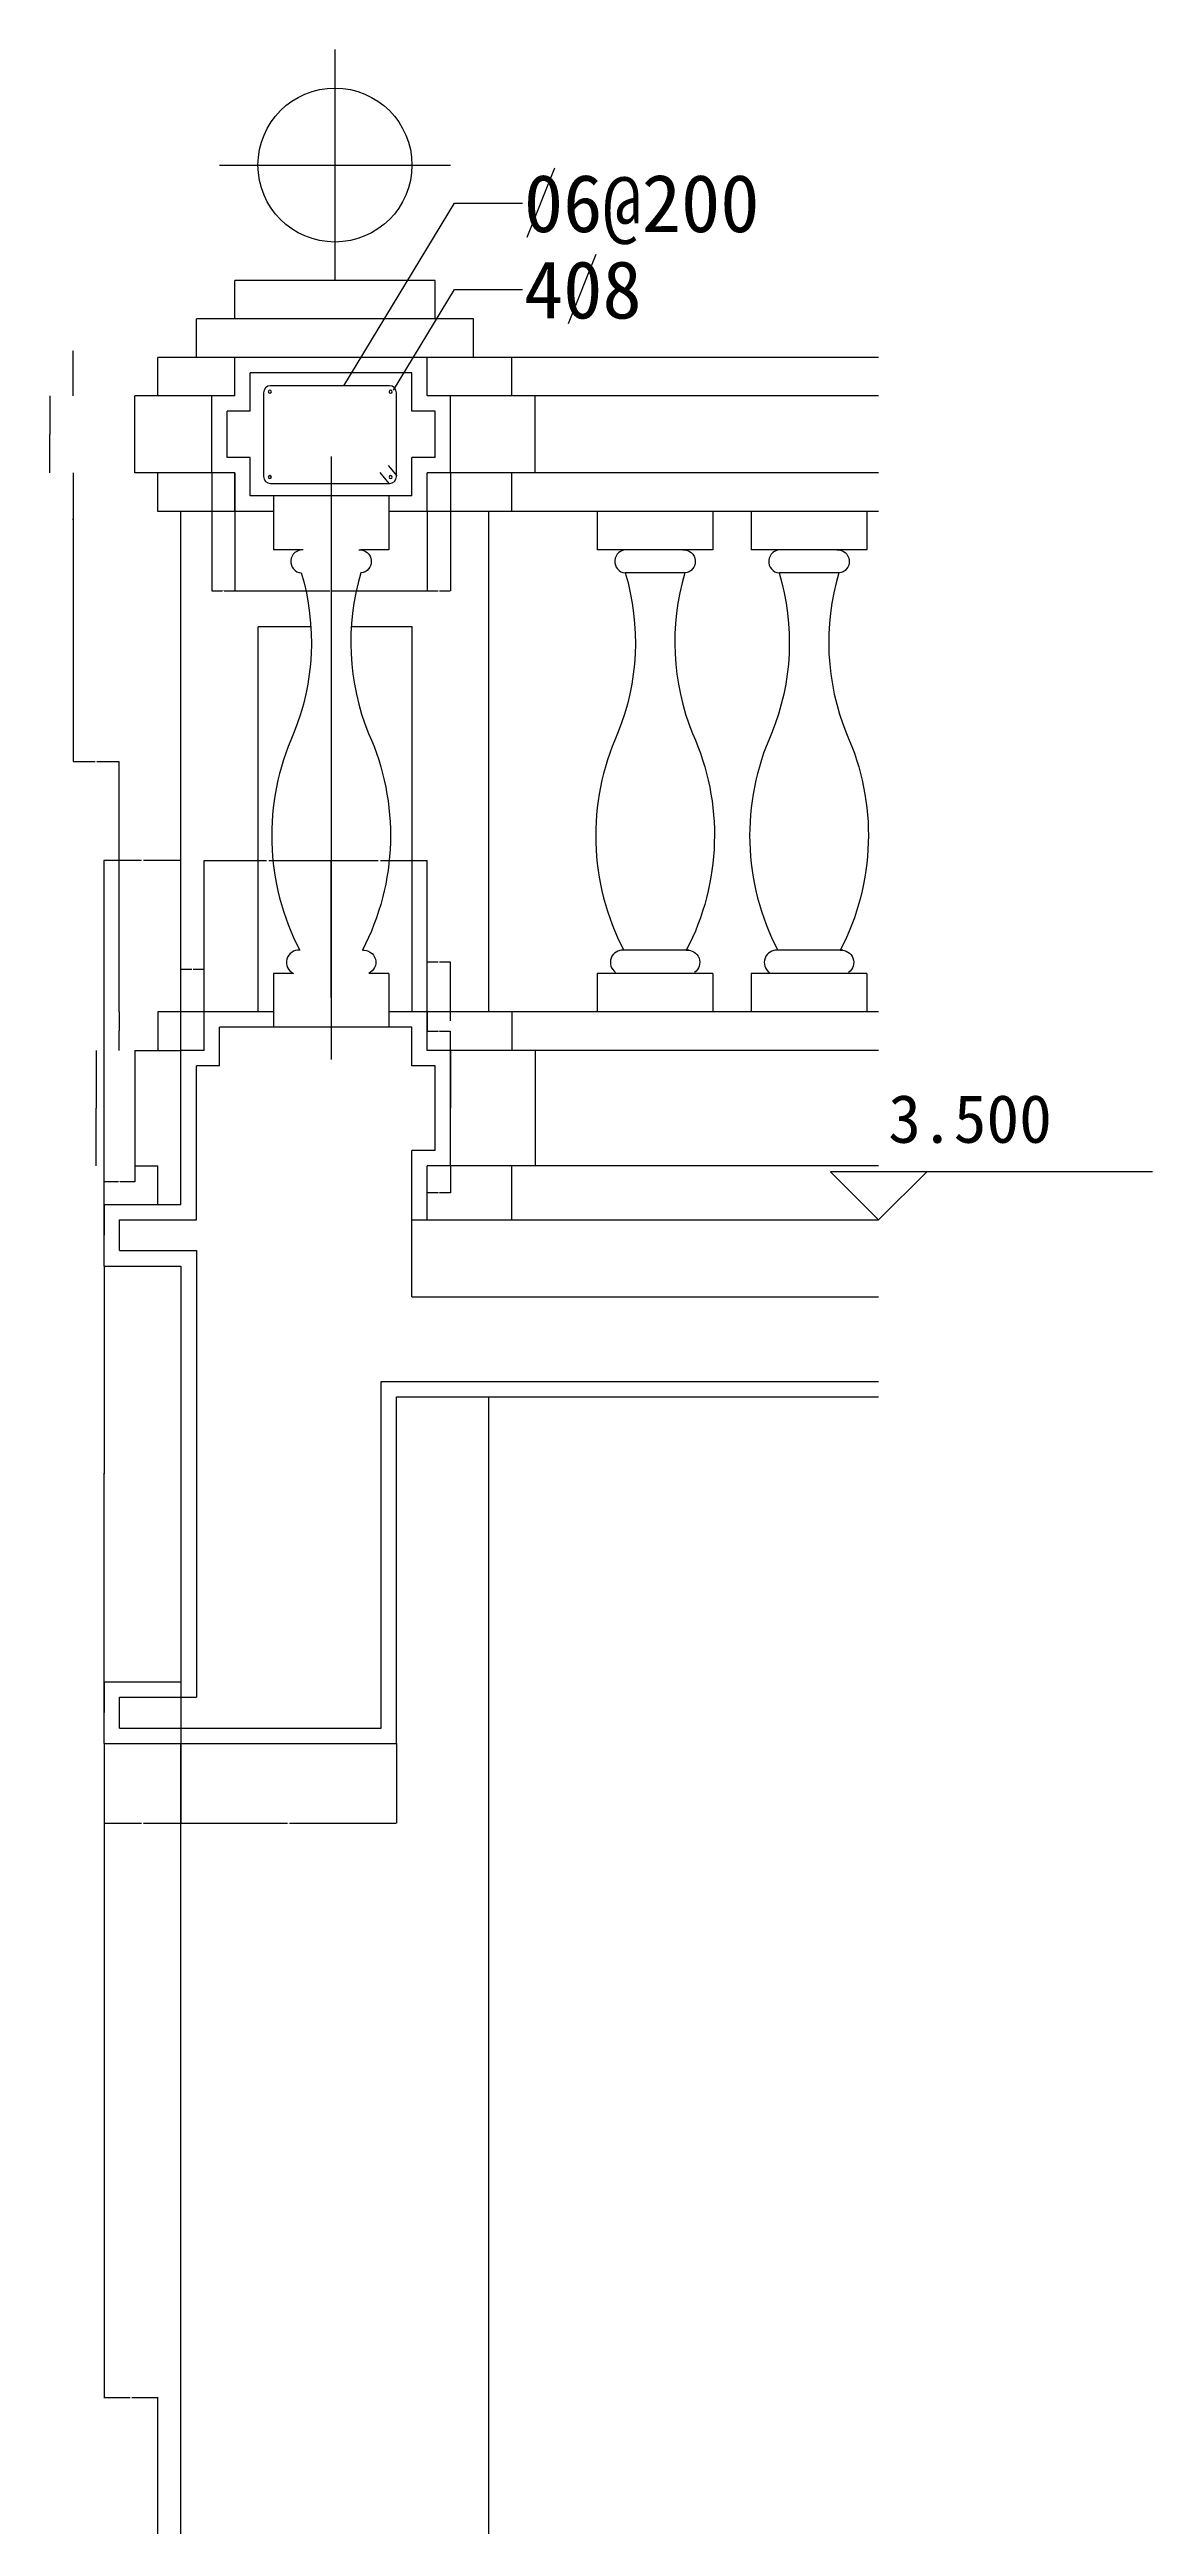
# Model space of a CAD drawing. Header units: metres. Extents: x -2092 to 57740, y -16481 to 10701.
# Drawn here: x 46226 to 47659, y -6840 to -3623 of the extents above; entities that cross this region are included whole.
import ezdxf

# ---------------------------------------------------------------- set-up
doc = ezdxf.new("R2010")
doc.units = ezdxf.units.M
for name, color, linetype in [('DIM2', 3, 'Continuous'), ('E-W', 7, 'Continuous'), ('E-WALL', 7, 'Continuous'), ('E-X', 2, 'Continuous'), ('标注', 4, 'Continuous')]:
    doc.layers.add(name, color=color, linetype=linetype)
doc.dimstyles.get("Standard").update_dxf_attribs({"dimtxt": 2.5, "dimasz": 2.5, "dimexe": 1.25, "dimexo": 0.625, "dimtad": 1, "dimcen": 2.5, "dimazin": 3, "dimtfac": 1, "dimtmove": 0, "dimatfit": 3})

# ---------------------------------------------------------------- blocks, each defined once
blk = doc.blocks.new('*D5')
for p, q in [((46296.56, -5203.11), (46296.56, -5473.11)), ((46296.31, -5473.11), (46296.06, -5473.11)), ((46296.56, -5743.11), (46296.56, -5473.11)), ((46296.56, -5473.11), (46296.56, -5473.11)), ((46296.81, -5473.11), (46297.06, -5473.11))]:
    blk.add_line(p, q)
at = {"layer": 'Defpoints'}
for p in [(46296.56, -5203.11), (46296.56, -5473.11), (46296.56, -5743.11)]:
    blk.add_point(p, dxfattribs=at)
at = {"layer": 'DIM2', "insert": (46296.56, -5471.985), "char_height": 1, "attachment_point": 5}
blk.add_mtext('0', dxfattribs=at)
blk = doc.blocks.new('*D6')
for p, q in [((46296.56, -5123.11), (46296.56, -5163.11)), ((46296.31, -5163.11), (46296.06, -5163.11)), ((46296.56, -5203.11), (46296.56, -5163.11)), ((46296.56, -5163.11), (46296.56, -5163.11)), ((46296.81, -5163.11), (46297.06, -5163.11))]:
    blk.add_line(p, q)
at = {"layer": 'Defpoints'}
for p in [(46296.56, -5123.11), (46296.56, -5163.11), (46296.56, -5203.11)]:
    blk.add_point(p, dxfattribs=at)
at = {"layer": 'DIM2', "insert": (46296.56, -5161.985), "char_height": 1, "attachment_point": 5}
blk.add_mtext('0', dxfattribs=at)
blk = doc.blocks.new('*D7')
for p, q in [((46336.56, -5073.11), (46336.56, -5093.67)), ((46315.56, -5093.67), (46296.31, -5093.67)), ((46296.56, -5123.11), (46296.56, -5093.67)), ((46336.81, -5093.67), (46317.56, -5093.67))]:
    blk.add_line(p, q)
at = {"layer": 'Defpoints'}
for p in [(46336.56, -5073.11), (46336.56, -5093.67), (46296.56, -5123.11)]:
    blk.add_point(p, dxfattribs=at)
at = {"layer": 'DIM2', "insert": (46316.56, -5093.67), "char_height": 1, "attachment_point": 5}
blk.add_mtext('40', dxfattribs=at)
blk = doc.blocks.new('*D8')
for p, q in [((46296.56, -5743.11), (46296.56, -5783.11)), ((46296.31, -5783.11), (46296.06, -5783.11)), ((46296.56, -5823.11), (46296.56, -5783.11)), ((46296.56, -5783.11), (46296.56, -5783.11)), ((46296.81, -5783.11), (46297.06, -5783.11))]:
    blk.add_line(p, q)
at = {"layer": 'Defpoints'}
for p in [(46296.56, -5743.11), (46296.56, -5783.11), (46296.56, -5823.11)]:
    blk.add_point(p, dxfattribs=at)
at = {"layer": 'DIM2', "insert": (46296.56, -5781.985), "char_height": 1, "attachment_point": 5}
blk.add_mtext('0', dxfattribs=at)
blk = doc.blocks.new('*D9')
for p, q in [((46296.56, -5823.11), (46296.56, -6673.11)), ((46330.56, -6673.11), (46296.31, -6673.11)), ((46366.81, -6673.11), (46332.56, -6673.11)), ((46366.56, -7523.11), (46366.56, -6673.11))]:
    blk.add_line(p, q)
at = {"layer": 'Defpoints'}
for p in [(46296.56, -5823.11), (46366.56, -6673.11), (46366.56, -7523.11)]:
    blk.add_point(p, dxfattribs=at)
at = {"layer": 'DIM2', "insert": (46331.56, -6673.11), "char_height": 1, "attachment_point": 5}
blk.add_mtext('70', dxfattribs=at)
blk = doc.blocks.new('*D18')
for p, q in [((46286.29, -4923.11), (46286.29, -4998.11)), ((46286.04, -4998.11), (46285.79, -4998.11)), ((46286.29, -5073.11), (46286.29, -4998.11)), ((46286.29, -4998.11), (46286.29, -4998.11)), ((46286.54, -4998.11), (46286.79, -4998.11))]:
    blk.add_line(p, q)
at = {"layer": 'Defpoints'}
for p in [(46286.29, -4923.11), (46286.29, -4998.11), (46286.29, -5073.11)]:
    blk.add_point(p, dxfattribs=at)
at = {"layer": 'DIM2', "insert": (46286.29, -4996.985), "char_height": 1, "attachment_point": 5}
blk.add_mtext('0', dxfattribs=at)
blk = doc.blocks.new('*D19')
for p, q in [((46316.29, -4873.11), (46316.29, -4897.76)), ((46316.04, -4897.76), (46315.79, -4897.76)), ((46316.29, -4923.11), (46316.29, -4897.76)), ((46316.29, -4897.76), (46316.29, -4897.76)), ((46316.54, -4897.76), (46316.79, -4897.76))]:
    blk.add_line(p, q)
at = {"layer": 'Defpoints'}
for p in [(46316.29, -4873.11), (46316.29, -4897.76), (46316.29, -4923.11)]:
    blk.add_point(p, dxfattribs=at)
at = {"layer": 'DIM2', "insert": (46316.29, -4896.635), "char_height": 1, "attachment_point": 5}
blk.add_mtext('0', dxfattribs=at)
blk = doc.blocks.new('*D20')
for p, q in [((46256.04, -4015.62), (46255.79, -4015.62)), ((46256.29, -4023.11), (46256.29, -4015.62)), ((46256.29, -4073.11), (46256.29, -4015.62)), ((46256.29, -4015.62), (46256.29, -4015.62)), ((46256.54, -4015.62), (46256.79, -4015.62))]:
    blk.add_line(p, q)
at = {"layer": 'Defpoints'}
for p in [(46256.29, -4015.62), (46256.29, -4023.11), (46256.29, -4073.11)]:
    blk.add_point(p, dxfattribs=at)
at = {"layer": 'DIM2', "insert": (46256.29, -4014.495), "char_height": 1, "attachment_point": 5}
blk.add_mtext('0', dxfattribs=at)
blk = doc.blocks.new('*D21')
for p, q in [((46226.29, -4073.11), (46226.29, -4123.11)), ((46226.04, -4123.11), (46225.79, -4123.11)), ((46226.29, -4173.11), (46226.29, -4123.11)), ((46226.29, -4123.11), (46226.29, -4123.11)), ((46226.54, -4123.11), (46226.79, -4123.11))]:
    blk.add_line(p, q)
at = {"layer": 'Defpoints'}
for p in [(46226.29, -4073.11), (46226.29, -4123.11), (46226.29, -4173.11)]:
    blk.add_point(p, dxfattribs=at)
at = {"layer": 'DIM2', "insert": (46226.29, -4121.985), "char_height": 1, "attachment_point": 5}
blk.add_mtext('0', dxfattribs=at)
blk = doc.blocks.new('*D22')
for p, q in [((46256.29, -4173.11), (46256.29, -4233.65)), ((46256.04, -4233.65), (46255.79, -4233.65)), ((46256.29, -4223.11), (46256.29, -4233.65)), ((46256.29, -4233.65), (46256.29, -4233.65)), ((46256.54, -4233.65), (46256.79, -4233.65))]:
    blk.add_line(p, q)
at = {"layer": 'Defpoints'}
for p in [(46256.29, -4173.11), (46256.29, -4223.11), (46256.29, -4233.65)]:
    blk.add_point(p, dxfattribs=at)
at = {"layer": 'DIM2', "insert": (46256.29, -4232.525), "char_height": 1, "attachment_point": 5}
blk.add_mtext('0', dxfattribs=at)
blk = doc.blocks.new('*D23')
for p, q in [((46256.29, -4223.11), (46256.29, -4548.11)), ((46256.54, -4548.11), (46285.29, -4548.11)), ((46287.29, -4548.11), (46316.04, -4548.11)), ((46316.29, -4873.11), (46316.29, -4548.11))]:
    blk.add_line(p, q)
at = {"layer": 'Defpoints'}
for p in [(46256.29, -4223.11), (46256.29, -4548.11), (46316.29, -4873.11)]:
    blk.add_point(p, dxfattribs=at)
at = {"layer": 'DIM2', "insert": (46286.29, -4548.11), "char_height": 1, "attachment_point": 5}
blk.add_mtext('60', dxfattribs=at)
blk = doc.blocks.new('*D59')
for p, q in [((46396.56, -5743.11), (46396.56, -5926.71)), ((46676.56, -5823.11), (46676.56, -5926.71)), ((46396.81, -5926.71), (46535.06, -5926.71)), ((46538.06, -5926.71), (46676.31, -5926.71))]:
    blk.add_line(p, q)
at = {"layer": 'Defpoints'}
for p in [(46396.56, -5743.11), (46676.56, -5823.11), (46396.56, -5926.71)]:
    blk.add_point(p, dxfattribs=at)
at = {"layer": 'DIM2', "insert": (46536.56, -5926.71), "char_height": 1, "attachment_point": 5}
blk.add_mtext('280', dxfattribs=at)
blk = doc.blocks.new('*D60')
for p, q in [((46396.56, -5743.11), (46396.56, -5926.71)), ((46296.56, -5823.11), (46296.56, -5926.71)), ((46296.81, -5926.71), (46345.06, -5926.71)), ((46348.06, -5926.71), (46396.31, -5926.71))]:
    blk.add_line(p, q)
at = {"layer": 'Defpoints'}
for p in [(46396.56, -5743.11), (46296.56, -5823.11), (46296.56, -5926.71)]:
    blk.add_point(p, dxfattribs=at)
at = {"layer": 'DIM2', "insert": (46346.56, -5926.71), "char_height": 1, "attachment_point": 5}
blk.add_mtext('100', dxfattribs=at)
blk = doc.blocks.new('*D63')
for p, q in [((46746.56, -4173.11), (46746.56, -4326.22)), ((46716.56, -4223.11), (46716.56, -4326.22)), ((46716.81, -4326.22), (46730.56, -4326.22)), ((46732.56, -4326.22), (46746.31, -4326.22))]:
    blk.add_line(p, q)
at = {"layer": 'Defpoints'}
for p in [(46746.56, -4173.11), (46716.56, -4223.11), (46716.56, -4326.22)]:
    blk.add_point(p, dxfattribs=at)
at = {"layer": 'DIM2', "insert": (46731.56, -4326.22), "char_height": 1, "attachment_point": 5}
blk.add_mtext('30', dxfattribs=at)
blk = doc.blocks.new('*D64')
for p, q in [((46466.56, -4223.11), (46466.56, -4326.22)), ((46716.56, -4223.11), (46716.56, -4326.22)), ((46466.81, -4326.22), (46590.06, -4326.22)), ((46593.06, -4326.22), (46716.31, -4326.22))]:
    blk.add_line(p, q)
at = {"layer": 'Defpoints'}
for p in [(46466.56, -4223.11), (46716.56, -4223.11), (46466.56, -4326.22)]:
    blk.add_point(p, dxfattribs=at)
at = {"layer": 'DIM2', "insert": (46591.56, -4326.22), "char_height": 1, "attachment_point": 5}
blk.add_mtext('250', dxfattribs=at)
blk = doc.blocks.new('*D65')
for p, q in [((46436.56, -4173.11), (46436.56, -4326.22)), ((46466.56, -4173.11), (46466.56, -4326.22)), ((46436.81, -4326.22), (46450.56, -4326.22)), ((46452.56, -4326.22), (46466.31, -4326.22))]:
    blk.add_line(p, q)
at = {"layer": 'Defpoints'}
for p in [(46436.56, -4173.11), (46466.56, -4173.11), (46436.56, -4326.22)]:
    blk.add_point(p, dxfattribs=at)
at = {"layer": 'DIM2', "insert": (46451.56, -4326.22), "char_height": 1, "attachment_point": 5}
blk.add_mtext('30', dxfattribs=at)
blk = doc.blocks.new('*D137')
for p, q in [((46746.56, -5073.11), (46746.56, -5108.11)), ((46730.56, -5108.11), (46716.31, -5108.11)), ((46716.56, -5143.11), (46716.56, -5108.11)), ((46746.81, -5108.11), (46732.56, -5108.11))]:
    blk.add_line(p, q)
at = {"layer": 'Defpoints'}
for p in [(46746.56, -5073.11), (46746.56, -5108.11), (46716.56, -5143.11)]:
    blk.add_point(p, dxfattribs=at)
at = {"layer": 'DIM2', "insert": (46731.56, -5108.11), "char_height": 1, "attachment_point": 5}
blk.add_mtext('30', dxfattribs=at)
blk = doc.blocks.new('*D138')
for p, q in [((46746.56, -4923.11), (46746.56, -4998.11)), ((46746.31, -4998.11), (46746.06, -4998.11)), ((46746.56, -5073.11), (46746.56, -4998.11)), ((46746.56, -4998.11), (46746.56, -4998.11)), ((46746.81, -4998.11), (46747.06, -4998.11))]:
    blk.add_line(p, q)
at = {"layer": 'Defpoints'}
for p in [(46746.56, -4923.11), (46746.56, -4998.11), (46746.56, -5073.11)]:
    blk.add_point(p, dxfattribs=at)
at = {"layer": 'DIM2', "insert": (46746.56, -4996.985), "char_height": 1, "attachment_point": 5}
blk.add_mtext('0', dxfattribs=at)
blk = doc.blocks.new('*D139')
for p, q in [((46716.56, -4873.11), (46716.56, -4898.11)), ((46716.81, -4898.11), (46730.56, -4898.11)), ((46732.56, -4898.11), (46746.31, -4898.11)), ((46746.56, -4923.11), (46746.56, -4898.11))]:
    blk.add_line(p, q)
at = {"layer": 'Defpoints'}
for p in [(46716.56, -4873.11), (46716.56, -4898.11), (46746.56, -4923.11)]:
    blk.add_point(p, dxfattribs=at)
at = {"layer": 'DIM2', "insert": (46731.56, -4898.11), "char_height": 1, "attachment_point": 5}
blk.add_mtext('30', dxfattribs=at)
blk = doc.blocks.new('*D140')
for p, q in [((46730.56, -4808.63), (46716.31, -4808.63)), ((46716.56, -4834.52), (46716.56, -4808.63)), ((46746.81, -4808.63), (46732.56, -4808.63)), ((46746.56, -4884.52), (46746.56, -4808.63))]:
    blk.add_line(p, q)
at = {"layer": 'Defpoints'}
for p in [(46746.56, -4808.63), (46716.56, -4834.52), (46746.56, -4884.52)]:
    blk.add_point(p, dxfattribs=at)
at = {"layer": 'DIM2', "insert": (46731.56, -4808.63), "char_height": 1, "attachment_point": 5}
blk.add_mtext('30', dxfattribs=at)
blk = doc.blocks.new('*D141')
for p, q in [((46591.56, -4854.52), (46591.56, -4676.68)), ((46591.81, -4676.68), (46652.56, -4676.68)), ((46655.56, -4676.68), (46716.31, -4676.68)), ((46716.56, -4873.11), (46716.56, -4676.68))]:
    blk.add_line(p, q)
at = {"layer": 'Defpoints'}
for p in [(46591.56, -4676.68), (46591.56, -4854.52), (46716.56, -4873.11)]:
    blk.add_point(p, dxfattribs=at)
at = {"layer": 'DIM2', "insert": (46654.06, -4676.68), "char_height": 1, "attachment_point": 5}
blk.add_mtext('125', dxfattribs=at)
blk = doc.blocks.new('*D142')
for p, q in [((46426.56, -4873.11), (46426.56, -4676.68)), ((46426.81, -4676.68), (46507.56, -4676.68)), ((46510.56, -4676.68), (46591.31, -4676.68)), ((46591.56, -4854.52), (46591.56, -4676.68))]:
    blk.add_line(p, q)
at = {"layer": 'Defpoints'}
for p in [(46426.56, -4676.68), (46591.56, -4854.52), (46426.56, -4873.11)]:
    blk.add_point(p, dxfattribs=at)
at = {"layer": 'DIM2', "insert": (46509.06, -4676.68), "char_height": 1, "attachment_point": 5}
blk.add_mtext('165', dxfattribs=at)
blk = doc.blocks.new('*D143')
for p, q in [((46410.56, -4818.23), (46396.31, -4818.23)), ((46396.56, -4923.11), (46396.56, -4818.23)), ((46426.81, -4818.23), (46412.56, -4818.23)), ((46426.56, -4873.11), (46426.56, -4818.23))]:
    blk.add_line(p, q)
at = {"layer": 'Defpoints'}
for p in [(46426.56, -4818.23), (46426.56, -4873.11), (46396.56, -4923.11)]:
    blk.add_point(p, dxfattribs=at)
at = {"layer": 'DIM2', "insert": (46411.56, -4818.23), "char_height": 1, "attachment_point": 5}
blk.add_mtext('30', dxfattribs=at)
blk = doc.blocks.new('*D144')
for p, q in [((46345.06, -4676.68), (46296.31, -4676.68)), ((46296.56, -5123.11), (46296.56, -4676.68)), ((46396.81, -4676.68), (46348.06, -4676.68)), ((46396.56, -4873.11), (46396.56, -4676.68))]:
    blk.add_line(p, q)
at = {"layer": 'Defpoints'}
for p in [(46396.56, -4676.68), (46396.56, -4873.11), (46296.56, -5123.11)]:
    blk.add_point(p, dxfattribs=at)
at = {"layer": 'DIM2', "insert": (46346.56, -4676.68), "char_height": 1, "attachment_point": 5}
blk.add_mtext('100', dxfattribs=at)

msp = doc.modelspace()

# ---------------------------------------------------------------- linework, layer by layer
at = {"layer": 'DIM2'}
for p, q in [((46881.89, -3777.49), (46846, -3867.42)), ((46935.47, -3889.61), (46899.58, -3979.54))]:
    msp.add_line(p, q, dxfattribs=at)
for points in [[(46608.16, -4059.98), (46751.71, -3823.01), (46840.23, -3823.01)], [(46672.49, -4065.91), (46751.71, -3935.13), (46840.23, -3935.13)], [(46591.56, -4151.77), (46591.56, -4934.72)], [(46654.8, -4172.69), (46666.56, -4186.95)], [(46665.88, -4163.64), (46676.76, -4176.74)]]:
    msp.add_lwpolyline(points, dxfattribs=at)
for points in [[(46667.59, -4059.98), (46512.86, -4059.98, 0.41), (46503.86, -4068.98), (46503.86, -4177.76, 0.41), (46512.86, -4186.76), (46667.59, -4186.76, 0.41), (46676.59, -4177.76), (46676.59, -4068.98, 0.41)], [(46509.99, -4067.66, 1), (46513.99, -4067.66, 1)], [(46666.9, -4067.66, 1), (46670.9, -4067.66, 1)], [(46509.99, -4178.63, 1), (46513.99, -4178.63, 1)], [(46666.9, -4178.63, 1), (46670.9, -4178.63, 1)]]:
    msp.add_lwpolyline(points, format="xyb", close=True, dxfattribs=at)
at = {"layer": 'E-W'}
for p, q in [((46316.56, -5143.11), (46416.56, -5143.11)), ((46316.56, -5183.11), (46416.56, -5183.11)), ((46416.56, -5183.11), (46416.56, -5763.11)), ((46316.56, -5763.11), (46416.56, -5763.11)), ((46316.56, -5803.11), (46656.56, -5803.11))]:
    msp.add_line(p, q, dxfattribs=at)
at = {"layer": 'E-WALL'}
for p, q in [((46486.56, -4093.11), (46486.56, -4043.11)), ((46696.56, -4043.11), (46486.56, -4043.11)), ((46696.56, -4093.11), (46696.56, -4043.11)), ((46486.56, -4093.11), (46456.56, -4093.11)), ((46456.56, -4153.11), (46456.56, -4093.11)), ((46726.56, -4093.11), (46696.56, -4093.11)), ((46726.56, -4153.11), (46726.56, -4093.11)), ((46486.56, -4153.11), (46456.56, -4153.11)), ((46486.56, -4203.11), (46486.56, -4153.11)), ((46726.56, -4153.11), (46696.56, -4153.11)), ((46696.56, -4203.11), (46696.56, -4153.11)), ((46696.56, -4203.11), (46486.56, -4203.11)), ((46516.56, -4203.11), (46516.56, -4273.11)), ((46666.56, -4203.11), (46666.56, -4273.11)), ((46555.38, -4273.11), (46516.56, -4273.11)), ((46666.56, -4273.11), (46630.02, -4273.11)), ((46516.56, -4823.11), (46516.56, -4893.11)), ((46542.69, -4823.11), (46516.56, -4823.11)), ((46666.56, -4823.11), (46640.43, -4823.11)), ((46666.56, -4823.11), (46666.56, -4893.11)), ((46446.56, -4943.11), (46446.56, -4893.11)), ((46696.56, -4893.11), (46446.56, -4893.11)), ((46696.56, -4943.11), (46696.56, -4893.11)), ((46446.56, -4943.11), (46416.56, -4943.11)), ((46416.56, -5143.11), (46416.56, -4943.11)), ((46726.56, -4943.11), (46696.56, -4943.11)), ((46726.56, -5053.11), (46726.56, -4943.11)), ((46696.56, -5243.11), (46696.56, -5053.11)), ((46726.56, -5053.11), (46696.56, -5053.11)), ((46316.56, -5183.11), (46316.56, -5143.11)), ((46696.56, -5143.11), (47302.84, -5143.11)), ((46696.56, -5243.11), (47302.84, -5243.11)), ((46656.56, -5803.11), (46656.56, -5353.11)), ((46656.56, -5353.11), (47302.84, -5353.11)), ((46316.56, -5803.11), (46316.56, -5763.11))]:
    msp.add_line(p, q, dxfattribs=at)
for points in [[(46555.38, -4273.11, 0.99), (46552.9, -4303.11, -0.17), (46542.91, -4511.59, 0.23), (46550.95, -4793.11, 0.85), (46542.69, -4823.11, 2.8)], [(46627.74, -4273.11, -0.99), (46630.22, -4303.11, 0.17), (46640.21, -4511.59, -0.23), (46632.17, -4793.11, -0.85), (46640.43, -4823.11, -2.8)]]:
    msp.add_lwpolyline(points, format="xyb", dxfattribs=at)
at = {"layer": 'E-X'}
for p, q in [((46596.56, -3623.35), (46596.56, -3923.35)), ((46446.56, -3773.35), (46746.56, -3773.35)), ((46726.56, -3923.11), (46466.56, -3923.11)), ((46466.56, -3973.11), (46466.56, -3923.11)), ((46726.56, -3973.11), (46726.56, -3923.11)), ((46776.56, -3973.11), (46416.56, -3973.11)), ((46416.56, -4023.11), (46416.56, -3973.11)), ((46776.56, -4023.11), (46776.56, -3973.11)), ((46366.56, -4073.11), (46366.56, -4023.11)), ((46466.56, -4023.11), (46366.56, -4023.11)), ((46466.56, -4073.11), (46466.56, -4023.11)), ((46716.56, -4023.11), (46466.56, -4023.11)), ((46716.56, -4073.11), (46716.56, -4023.11)), ((46826.56, -4023.11), (46716.56, -4023.11)), ((46826.56, -4073.11), (46826.56, -4023.11)), ((47302.84, -4023.11), (46826.56, -4023.11)), ((46336.56, -4173.11), (46336.56, -4073.11)), ((46436.56, -4073.11), (46336.56, -4073.11)), ((46466.56, -4073.11), (46436.56, -4073.11)), ((46436.56, -4173.11), (46436.56, -4073.11)), ((46746.56, -4073.11), (46716.56, -4073.11)), ((46746.56, -4173.11), (46746.56, -4073.11)), ((46856.56, -4073.11), (46746.56, -4073.11)), ((46856.56, -4173.11), (46856.56, -4073.11)), ((47302.84, -4073.11), (46856.56, -4073.11)), ((46436.56, -4173.11), (46336.56, -4173.11)), ((46366.56, -4223.11), (46366.56, -4173.11)), ((46466.56, -4173.11), (46436.56, -4173.11)), ((46466.56, -4223.11), (46466.56, -4173.11)), ((46716.56, -4223.11), (46716.56, -4173.11)), ((46746.56, -4173.11), (46716.56, -4173.11)), ((46856.56, -4173.11), (46746.56, -4173.11)), ((46826.56, -4223.11), (46826.56, -4173.11)), ((47302.84, -4173.11), (46856.56, -4173.11)), ((46466.56, -4223.11), (46366.56, -4223.11)), ((46396.56, -4873.11), (46396.56, -4223.11)), ((46516.56, -4223.11), (46466.56, -4223.11)), ((46716.56, -4223.11), (46666.56, -4223.11)), ((46826.56, -4223.11), (46716.56, -4223.11)), ((46796.56, -4873.11), (46796.56, -4223.11)), ((47302.84, -4223.11), (46826.56, -4223.11)), ((46937.41, -4223.11), (46937.41, -4273.11)), ((47087.41, -4223.11), (47087.41, -4273.11)), ((47137.41, -4223.11), (47137.41, -4273.11)), ((47287.41, -4223.11), (47287.41, -4273.11)), ((47087.41, -4273.11), (46937.41, -4273.11)), ((47287.41, -4273.11), (47137.41, -4273.11)), ((47051.07, -4303.11), (46973.74, -4303.11)), ((47251.07, -4303.11), (47173.74, -4303.11)), ((46565.56, -4373.11), (46496.74, -4373.11)), ((46496.74, -4873.11), (46496.74, -4373.11)), ((46696.74, -4373.11), (46617.56, -4373.11)), ((46696.74, -4873.11), (46696.74, -4373.11)), ((46937.41, -4823.11), (46937.41, -4873.11)), ((47087.41, -4823.11), (46937.41, -4823.11)), ((47056.54, -4793.11), (46968.28, -4793.11)), ((47087.41, -4823.11), (47087.41, -4873.11)), ((47287.41, -4823.11), (47137.41, -4823.11)), ((47137.41, -4823.11), (47137.41, -4873.11)), ((47256.54, -4793.11), (47168.28, -4793.11)), ((47287.41, -4823.11), (47287.41, -4873.11)), ((46426.56, -4873.11), (46366.56, -4873.11)), ((46366.56, -4873.11), (46366.56, -4923.11)), ((46516.56, -4873.11), (46426.56, -4873.11)), ((46426.56, -4923.11), (46426.56, -4873.11)), ((46716.56, -4873.11), (46666.56, -4873.11)), ((46716.56, -4923.11), (46716.56, -4873.11)), ((47302.84, -4873.11), (46716.56, -4873.11)), ((46826.56, -4873.11), (46826.56, -4923.11)), ((46336.56, -4923.11), (46336.56, -5073.11)), ((46336.56, -4923.11), (46396.56, -4923.11)), ((46396.56, -5123.11), (46396.56, -4923.11)), ((46426.56, -4923.11), (46396.56, -4923.11)), ((46746.56, -4923.11), (46716.56, -4923.11)), ((46746.56, -5073.11), (46746.56, -4923.11)), ((47302.84, -4923.11), (46746.56, -4923.11)), ((46856.56, -4923.11), (46826.56, -4923.11)), ((46856.56, -4923.11), (46856.56, -5073.11)), ((46336.56, -5073.11), (46366.56, -5073.11)), ((46366.56, -5123.11), (46366.56, -5073.11)), ((46746.56, -5073.11), (46716.56, -5073.11)), ((46716.56, -5143.11), (46716.56, -5073.11)), ((47302.84, -5073.11), (46746.56, -5073.11)), ((46856.56, -5073.11), (46826.56, -5073.11)), ((46826.56, -5143.11), (46826.56, -5073.11)), ((46296.56, -5203.11), (46296.56, -5123.11)), ((46296.56, -5123.11), (46396.56, -5123.11)), ((46296.56, -5203.11), (46396.56, -5203.11)), ((46396.56, -5203.11), (46396.56, -5743.11)), ((46676.56, -5823.11), (46676.56, -5373.11)), ((46676.56, -5373.11), (47302.84, -5373.11)), ((46796.56, -7523.11), (46796.56, -5373.11)), ((46296.56, -5823.11), (46296.56, -5743.11)), ((46296.56, -5743.11), (46396.56, -5743.11)), ((46296.56, -5823.11), (46676.56, -5823.11)), ((46396.56, -7523.11), (46396.56, -5823.11))]:
    msp.add_line(p, q, dxfattribs=at)
for points in [[(46976.22, -4273.11, 0.99), (46973.74, -4303.11, -0.17), (46963.76, -4511.59, 0.23), (46971.8, -4793.11, 0.78), (46961.15, -4821.76, 2.8)], [(47048.59, -4273.11, -0.99), (47051.07, -4303.11, 0.17), (47061.06, -4511.59, -0.23), (47053.02, -4793.11, -0.78), (47063.67, -4821.76, -2.8)], [(47176.22, -4273.11, 0.99), (47173.74, -4303.11, -0.17), (47163.76, -4511.59, 0.23), (47171.8, -4793.11, 0.78), (47161.15, -4821.76, 2.8)], [(47248.59, -4273.11, -0.99), (47251.07, -4303.11, 0.17), (47261.06, -4511.59, -0.23), (47253.02, -4793.11, -0.78), (47263.67, -4821.76, -2.8)]]:
    msp.add_lwpolyline(points, format="xyb", dxfattribs=at)
msp.add_circle((46596.56, -3773.35), 100, dxfattribs=at)
at = {"layer": '标注'}
for p, q in [((47365.34, -5080.61), (47240.34, -5080.61)), ((47240.34, -5080.61), (47302.84, -5143.11)), ((47302.84, -5143.11), (47365.34, -5080.61)), ((47658.59, -5080.61), (47365.34, -5080.61))]:
    msp.add_line(p, q, dxfattribs=at)

# ---------------------------------------------------------------- texts
at = {"layer": 'DIM2', "char_height": 75, "attachment_point": 1}
for s, insert in [('06@200', (46842.01, -3785.51)), ('\\A1;408', (46842.01, -3897.63))]:
    msp.add_mtext(s, dxfattribs=dict(at, insert=insert))
at = {"layer": '标注'}
msp.add_text('3.500', height=62.5, dxfattribs=at).set_placement((47315.34, -5043.11))

# ---------------------------------------------------------------- dimensions: what is measured, and where the dimension line sits
at = {"layer": 'DIM2'}
for base, p1, p2, picture, middle in [((46256.29, -4015.62), (46256.29, -4023.11), (46256.29, -4073.11), '*D20', (46256.29, -4014.495)), ((46226.29, -4123.11), (46226.29, -4073.11), (46226.29, -4173.11), '*D21', (46226.29, -4121.985)), ((46256.29, -4233.65), (46256.29, -4173.11), (46256.29, -4223.11), '*D22', (46256.29, -4232.525)), ((46436.56, -4326.22), (46436.56, -4173.11), (46466.56, -4173.11), '*D65', (46451.56, -4326.22)), ((46716.56, -4326.22), (46716.56, -4223.11), (46746.56, -4173.11), '*D63', (46731.56, -4326.22)), ((46256.29, -4548.11), (46256.29, -4223.11), (46316.29, -4873.11), '*D23', (46286.29, -4548.11)), ((46466.56, -4326.22), (46466.56, -4223.11), (46716.56, -4223.11), '*D64', (46591.56, -4326.22)), ((46396.56, -4676.68), (46396.56, -4873.11), (46296.56, -5123.11), '*D144', (46346.56, -4676.68)), ((46426.56, -4676.68), (46426.56, -4873.11), (46591.56, -4854.52), '*D142', (46509.06, -4676.68)), ((46591.56, -4676.68), (46591.56, -4854.52), (46716.56, -4873.11), '*D141', (46654.06, -4676.68)), ((46426.56, -4818.23), (46426.56, -4873.11), (46396.56, -4923.11), '*D143', (46411.56, -4818.23)), ((46746.56, -4808.63), (46746.56, -4884.52), (46716.56, -4834.52), '*D140', (46731.56, -4808.63)), ((46316.29, -4897.76), (46316.29, -4873.11), (46316.29, -4923.11), '*D19', (46316.29, -4896.635)), ((46716.56, -4898.11), (46716.56, -4873.11), (46746.56, -4923.11), '*D139', (46731.56, -4898.11)), ((46286.29, -4998.11), (46286.29, -4923.11), (46286.29, -5073.11), '*D18', (46286.29, -4996.985)), ((46746.56, -4998.11), (46746.56, -4923.11), (46746.56, -5073.11), '*D138', (46746.56, -4996.985)), ((46336.56, -5093.67), (46336.56, -5073.11), (46296.56, -5123.11), '*D7', (46316.56, -5093.67)), ((46746.56, -5108.11), (46746.56, -5073.11), (46716.56, -5143.11), '*D137', (46731.56, -5108.11)), ((46296.56, -5163.11), (46296.56, -5123.11), (46296.56, -5203.11), '*D6', (46296.56, -5161.985)), ((46296.56, -5473.11), (46296.56, -5203.11), (46296.56, -5743.11), '*D5', (46296.56, -5471.985)), ((46296.56, -5783.11), (46296.56, -5823.11), (46296.56, -5743.11), '*D8', (46296.56, -5781.985)), ((46296.56, -5926.71), (46296.56, -5823.11), (46396.56, -5743.11), '*D60', (46346.56, -5926.71)), ((46396.56, -5926.71), (46396.56, -5743.11), (46676.56, -5823.11), '*D59', (46536.56, -5926.71)), ((46366.56, -6673.11), (46366.56, -7523.11), (46296.56, -5823.11), '*D9', (46331.56, -6673.11))]:
    dim = msp.add_linear_dim(base=base, p1=p1, p2=p2, dimstyle='Standard', dxfattribs=at)
    dim.commit()
    dim.dimension.update_dxf_attribs({"geometry": picture, "text_midpoint": middle})

doc.saveas('drawing.dxf')
